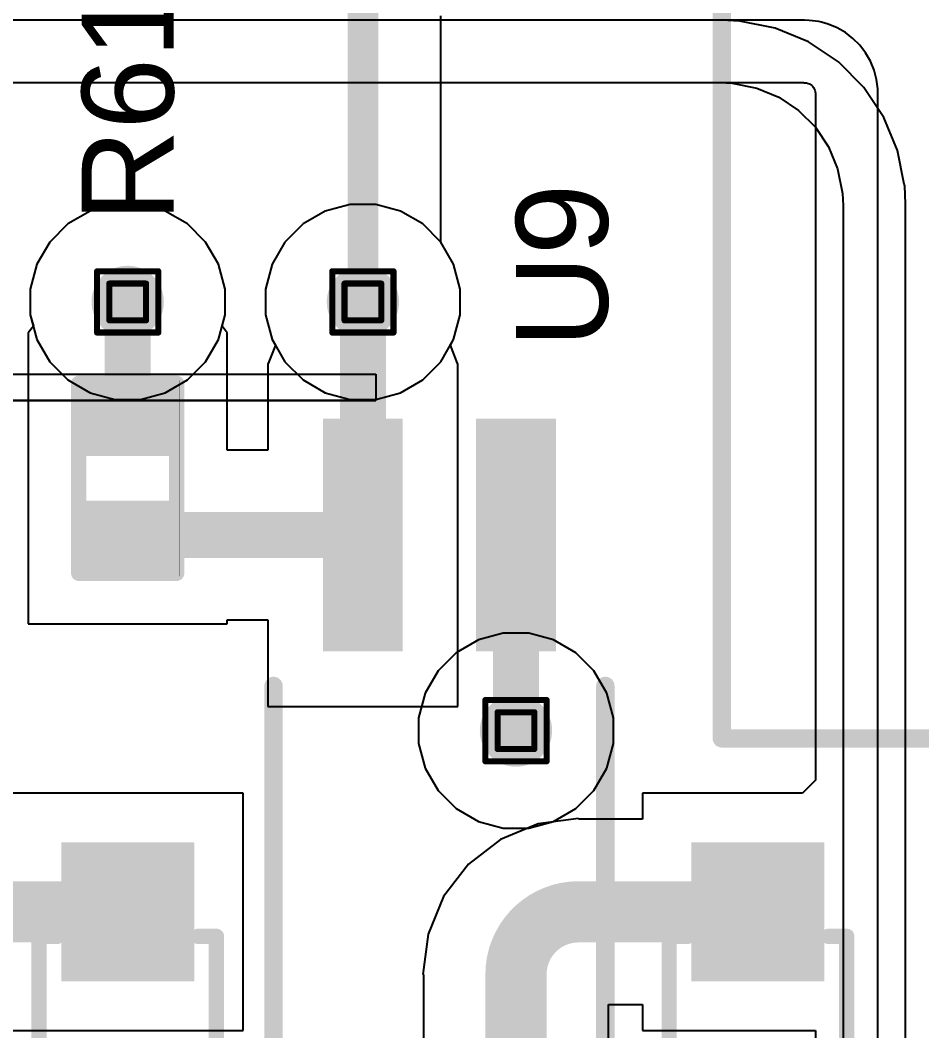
# Model space of a CAD drawing. Header units: inches. Extents: x -5 to 230, y -4 to 159.
# Drawn here: x 63.6 to 71.08, y 10.97 to 19.35 of the extents above; entities that cross this region are included whole.
import ezdxf

# ---------------------------------------------------------------- set-up
doc = ezdxf.new("R2010")
doc.units = ezdxf.units.IN
for name, color, linetype in [('Bottom Layer', 5, 'Continuous'), ('Drill Drawing', 1, 'Continuous'), ('Layer 1', 16, 'Continuous'), ('Layer 2', 76, 'Continuous'), ('Top Layer', 1, 'Continuous'), ('Top Overlay', 2, 'Continuous'), ('Top Paste', 8, 'Continuous'), ('Top Solder', 216, 'Continuous'), ('Via Holes', 16, 'Continuous')]:
    doc.layers.add(name, color=color, linetype=linetype)
doc.styles.add('Arial', font='', dxfattribs={"height": 0.2})
doc.styles.get('Arial').set_extended_font_data('Arial')

# ---------------------------------------------------------------- blocks, each defined once
blk = doc.blocks.new('SOIC_4_175____67')
at = {"layer": 'Top Layer'}
for points in [[(4.137, 0.915), (4.137, 0.355), (2.31, 0.355), (2.31, 0.915)], [(4.137, -0.355), (4.137, -0.915), (2.31, -0.915), (2.31, -0.355)]]:
    blk.add_hatch(color=1, dxfattribs=at).paths.add_polyline_path(points)
at = {"layer": 'Top Paste'}
for points in [[(4.137, 0.915), (4.137, 0.355), (2.31, 0.355), (2.31, 0.915)], [(4.137, -0.355), (4.137, -0.915), (2.31, -0.915), (2.31, -0.355)]]:
    blk.add_hatch(color=8, dxfattribs=at).paths.add_polyline_path(points)
at = {"layer": 'Top Solder'}
for points in [[(4.1878, 0.9658), (4.1878, 0.3042), (2.2592, 0.3042), (2.2592, 0.9658)], [(4.1878, -0.3042), (4.1878, -0.9658), (2.2592, -0.9658), (2.2592, -0.3042)]]:
    blk.add_hatch(color=216, dxfattribs=at).paths.add_polyline_path(points)
at = {"layer": 'Top Overlay'}
for points in [[(-1.9714, 1.3762, 0.1524, 0.1524, 0), (1.9714, 1.3762, 0.1524, 0.1524, 0)], [(-1.9714, -1.3762, 0.1524, 0.1524, 0), (1.9714, -1.3762, 0.1524, 0.1524, 0)]]:
    blk.add_lwpolyline(points, format="xyseb", dxfattribs=at)
for points in [[(1.9333, 1.3762, 0.0762, 0.0762, 1), (2.0095, 1.3762, 0.0762, 0.0762, 1)], [(1.9333, -1.3762, 0.0762, 0.0762, 1), (2.0095, -1.3762, 0.0762, 0.0762, 1)]]:
    blk.add_lwpolyline(points, format="xyseb", close=True, dxfattribs=at)
blk = doc.blocks.new('R___0402_119')
at = {"layer": 'Top Layer'}
for points in [[(-0.6985, -0.3175), (-0.6985, 0.3175), (-0.2413, 0.3175), (-0.2413, -0.3175)], [(0.2413, -0.3175), (0.2413, 0.3175), (0.6985, 0.3175), (0.6985, -0.3175)]]:
    blk.add_hatch(color=1, dxfattribs=at).paths.add_polyline_path(points)
at = {"layer": 'Top Paste'}
for points in [[(-0.6985, -0.3175), (-0.6985, 0.3175), (-0.2413, 0.3175), (-0.2413, -0.3175)], [(0.2413, -0.3175), (0.2413, 0.3175), (0.6985, 0.3175), (0.6985, -0.3175)]]:
    blk.add_hatch(color=8, dxfattribs=at).paths.add_polyline_path(points)
at = {"layer": 'Top Solder'}
for points in [[(-0.7535, -0.3725), (-0.7535, 0.3725), (-0.1863, 0.3725), (-0.1863, -0.3725)], [(0.1863, -0.3725), (0.1863, 0.3725), (0.7535, 0.3725), (0.7535, -0.3725)]]:
    blk.add_hatch(color=216, dxfattribs=at).paths.add_polyline_path(points)
at = {"layer": 'Top Overlay'}
for points in [[(-0.7874, 0.4064, 0.127, 0.127, 0), (-0.7874, -0.4064, 0.127, 0.127, 0)], [(-0.7874, 0.4064, 0.127, 0.127, 0), (0.7874, 0.4064, 0.127, 0.127, 0)], [(0.7874, 0.4064, 0.127, 0.127, 0), (0.7874, -0.4064, 0.127, 0.127, 0)], [(-0.7874, -0.4064, 0.127, 0.127, 0), (0.7874, -0.4064, 0.127, 0.127, 0)], [(-0.8128, -0.4318, 0.00323, 0.00323, 0), (0.8128, -0.4318, 0.00323, 0.00323, 0)]]:
    blk.add_lwpolyline(points, format="xyseb", dxfattribs=at)
for points in [[(-0.8191, 0.4064, 0.0635, 0.0635, 1), (-0.7556, 0.4064, 0.0635, 0.0635, 1)], [(-0.8191, 0.4064, 0.0635, 0.0635, 1), (-0.7556, 0.4064, 0.0635, 0.0635, 1)], [(0.7556, 0.4064, 0.0635, 0.0635, 1), (0.8191, 0.4064, 0.0635, 0.0635, 1)], [(0.7556, 0.4064, 0.0635, 0.0635, 1), (0.8191, 0.4064, 0.0635, 0.0635, 1)], [(-0.8191, -0.4064, 0.0635, 0.0635, 1), (-0.7556, -0.4064, 0.0635, 0.0635, 1)], [(-0.8191, -0.4064, 0.0635, 0.0635, 1), (-0.7556, -0.4064, 0.0635, 0.0635, 1)], [(0.7556, -0.4064, 0.0635, 0.0635, 1), (0.8191, -0.4064, 0.0635, 0.0635, 1)], [(0.7556, -0.4064, 0.0635, 0.0635, 1), (0.8191, -0.4064, 0.0635, 0.0635, 1)], [(-0.8136, -0.4318, 0.00161, 0.00161, 1), (-0.812, -0.4318, 0.00161, 0.00161, 1)], [(0.812, -0.4318, 0.00161, 0.00161, 1), (0.8136, -0.4318, 0.00161, 0.00161, 1)]]:
    blk.add_lwpolyline(points, format="xyseb", close=True, dxfattribs=at)
blk = doc.blocks.new('SOD_123_205')
at = {"layer": 'Top Layer'}
for points in [[(-1.1, 0.45), (-1.1, -0.45), (-2.05, -0.45), (-2.05, 0.45)], [(2.05, 0.45), (2.05, -0.45), (1.1, -0.45), (1.1, 0.45)]]:
    blk.add_hatch(color=1, dxfattribs=at).paths.add_polyline_path(points)
at = {"layer": 'Top Overlay'}
for points in [[(0.9652, 0.508), (2.8194, 0.508), (2.8194, 0.8), (0.9652, 0.8)], [(2.1195, -0.7872), (2.8191, -0.7872), (2.8191, 0.7876), (2.1195, 0.7876)], [(0.9652, -0.8), (2.8194, -0.8), (2.8194, -0.508), (0.9652, -0.508)]]:
    blk.add_hatch(color=2, dxfattribs=at).paths.add_polyline_path(points)
at = {"layer": 'Top Paste'}
for points in [[(-1.1, 0.45), (-1.1, -0.45), (-2.05, -0.45), (-2.05, 0.45)], [(2.05, 0.45), (2.05, -0.45), (1.1, -0.45), (1.1, 0.45)]]:
    blk.add_hatch(color=8, dxfattribs=at).paths.add_polyline_path(points)
at = {"layer": 'Top Solder'}
for points in [[(-0.9984, 0.5516), (-0.9984, -0.5516), (-2.1516, -0.5516), (-2.1516, 0.5516)], [(2.1516, 0.5516), (2.1516, -0.5516), (0.9984, -0.5516), (0.9984, 0.5516)]]:
    blk.add_hatch(color=216, dxfattribs=at).paths.add_polyline_path(points)
at = {"layer": 'Top Overlay'}
for points in [[(0.9652, 0.7366, 0.127, 0.127, 0), (-1.3716, 0.7366, 0.127, 0.127, 0)], [(-1.3716, 0.5842, 0.127, 0.127, 0), (-1.3716, 0.7366, 0.127, 0.127, 0)], [(-1.3716, -0.7366, 0.127, 0.127, 0), (-1.3716, -0.5842, 0.127, 0.127, 0)], [(0.9652, -0.7366, 0.127, 0.127, 0), (-1.3716, -0.7366, 0.127, 0.127, 0)]]:
    blk.add_lwpolyline(points, format="xyseb", dxfattribs=at)
for points in [[(-1.4033, 0.7366, 0.0635, 0.0635, 1), (-1.3398, 0.7366, 0.0635, 0.0635, 1)], [(-1.4033, 0.7366, 0.0635, 0.0635, 1), (-1.3398, 0.7366, 0.0635, 0.0635, 1)], [(0.9335, 0.7366, 0.0635, 0.0635, 1), (0.997, 0.7366, 0.0635, 0.0635, 1)], [(-1.4033, 0.5842, 0.0635, 0.0635, 1), (-1.3398, 0.5842, 0.0635, 0.0635, 1)], [(-1.4033, -0.5842, 0.0635, 0.0635, 1), (-1.3398, -0.5842, 0.0635, 0.0635, 1)], [(-1.4033, -0.7366, 0.0635, 0.0635, 1), (-1.3398, -0.7366, 0.0635, 0.0635, 1)], [(-1.4033, -0.7366, 0.0635, 0.0635, 1), (-1.3398, -0.7366, 0.0635, 0.0635, 1)], [(0.9335, -0.7366, 0.0635, 0.0635, 1), (0.997, -0.7366, 0.0635, 0.0635, 1)]]:
    blk.add_lwpolyline(points, format="xyseb", close=True, dxfattribs=at)
blk = doc.blocks.new('SOD_123_208')
at = {"layer": 'Top Layer'}
for points in [[(-1.1, 0.45), (-1.1, -0.45), (-2.05, -0.45), (-2.05, 0.45)], [(2.05, 0.45), (2.05, -0.45), (1.1, -0.45), (1.1, 0.45)]]:
    blk.add_hatch(color=1, dxfattribs=at).paths.add_polyline_path(points)
at = {"layer": 'Top Overlay'}
for points in [[(0.9652, 0.508), (2.8194, 0.508), (2.8194, 0.8), (0.9652, 0.8)], [(2.1198, -0.7881), (2.8194, -0.7881), (2.8194, 0.7867), (2.1198, 0.7867)], [(0.9652, -0.8), (2.8194, -0.8), (2.8194, -0.508), (0.9652, -0.508)]]:
    blk.add_hatch(color=2, dxfattribs=at).paths.add_polyline_path(points)
at = {"layer": 'Top Paste'}
for points in [[(-1.1, 0.45), (-1.1, -0.45), (-2.05, -0.45), (-2.05, 0.45)], [(2.05, 0.45), (2.05, -0.45), (1.1, -0.45), (1.1, 0.45)]]:
    blk.add_hatch(color=8, dxfattribs=at).paths.add_polyline_path(points)
at = {"layer": 'Top Solder'}
for points in [[(-0.9984, 0.5516), (-0.9984, -0.5516), (-2.1516, -0.5516), (-2.1516, 0.5516)], [(2.1516, 0.5516), (2.1516, -0.5516), (0.9984, -0.5516), (0.9984, 0.5516)]]:
    blk.add_hatch(color=216, dxfattribs=at).paths.add_polyline_path(points)
at = {"layer": 'Top Overlay'}
for points in [[(-1.3716, 0.5842, 0.127, 0.127, 0), (-1.3716, 0.7366, 0.127, 0.127, 0)], [(0.9652, 0.7366, 0.127, 0.127, 0), (-1.3716, 0.7366, 0.127, 0.127, 0)], [(-1.3716, -0.7366, 0.127, 0.127, 0), (-1.3716, -0.5842, 0.127, 0.127, 0)], [(0.9652, -0.7366, 0.127, 0.127, 0), (-1.3716, -0.7366, 0.127, 0.127, 0)]]:
    blk.add_lwpolyline(points, format="xyseb", dxfattribs=at)
for points in [[(-1.4033, 0.7366, 0.0635, 0.0635, 1), (-1.3398, 0.7366, 0.0635, 0.0635, 1)], [(-1.4033, 0.7366, 0.0635, 0.0635, 1), (-1.3398, 0.7366, 0.0635, 0.0635, 1)], [(0.9335, 0.7366, 0.0635, 0.0635, 1), (0.997, 0.7366, 0.0635, 0.0635, 1)], [(-1.4033, 0.5842, 0.0635, 0.0635, 1), (-1.3398, 0.5842, 0.0635, 0.0635, 1)], [(-1.4033, -0.5842, 0.0635, 0.0635, 1), (-1.3398, -0.5842, 0.0635, 0.0635, 1)], [(-1.4033, -0.7366, 0.0635, 0.0635, 1), (-1.3398, -0.7366, 0.0635, 0.0635, 1)], [(-1.4033, -0.7366, 0.0635, 0.0635, 1), (-1.3398, -0.7366, 0.0635, 0.0635, 1)], [(0.9335, -0.7366, 0.0635, 0.0635, 1), (0.997, -0.7366, 0.0635, 0.0635, 1)]]:
    blk.add_lwpolyline(points, format="xyseb", close=True, dxfattribs=at)
blk = doc.blocks.new('UWT1E331MNL1GS_260')
at = {"layer": 'Top Overlay'}
for points in [[(4.1758, -4.2262, 0.1524, 0.1524, 0), (4.1758, -0.7824, 0.1524, 0.1524, 0)], [(4.1758, -4.2262, 0.1524, 0.1524, 0), (-2.4904, -4.2262, 0.1524, 0.1524, 0)]]:
    blk.add_lwpolyline(points, format="xyseb", dxfattribs=at)
blk.add_lwpolyline([(4.1377, -4.2262, 0.0762, 0.0762, 1), (4.2139, -4.2262, 0.0762, 0.0762, 1)], format="xyseb", close=True, dxfattribs=at)
blk.add_lwpolyline([(4.1377, -4.2262, 0.0762, 0.0762, 1), (4.2139, -4.2262, 0.0762, 0.0762, 1)], format="xyseb", close=True, dxfattribs=at)

msp = doc.modelspace()

# ---------------------------------------------------------------- hatches: boundary and pattern name
at = {"layer": 'Bottom Layer'}
h = msp.add_hatch(color=5, dxfattribs=at)
edge = h.paths.add_edge_path()
edge.add_arc((64.4889, 17.018), 0.3, 0, 360)
h = msp.add_hatch(color=5, dxfattribs=at)
edge = h.paths.add_edge_path()
edge.add_arc((66.4402, 17.018), 0.3, 0, 360)
h = msp.add_hatch(color=5, dxfattribs=at)
edge = h.paths.add_edge_path()
edge.add_arc((67.7102, 13.462), 0.3, 0, 360)
at = {"layer": 'Layer 1'}
h = msp.add_hatch(color=16, dxfattribs=at)
edge = h.paths.add_edge_path()
edge.add_arc((64.4889, 17.018), 0.3, 0, 360)
h = msp.add_hatch(color=16, dxfattribs=at)
edge = h.paths.add_edge_path()
edge.add_arc((66.4402, 17.018), 0.3, 0, 360)
h = msp.add_hatch(color=16, dxfattribs=at)
edge = h.paths.add_edge_path()
edge.add_arc((67.7102, 13.462), 0.3, 0, 360)
at = {"layer": 'Layer 2'}
h = msp.add_hatch(color=76, dxfattribs=at)
edge = h.paths.add_edge_path()
edge.add_arc((64.4889, 17.018), 0.3, 0, 360)
h = msp.add_hatch(color=76, dxfattribs=at)
edge = h.paths.add_edge_path()
edge.add_arc((66.4402, 17.018), 0.3, 0, 360)
h = msp.add_hatch(color=76, dxfattribs=at)
edge = h.paths.add_edge_path()
edge.add_arc((67.7102, 13.462), 0.3, 0, 360)
at = {"layer": 'Top Layer'}
h = msp.add_hatch(color=1, dxfattribs=at)
edge = h.paths.add_edge_path()
edge.add_arc((64.4889, 17.018), 0.3, 0, 360)
h = msp.add_hatch(color=1, dxfattribs=at)
edge = h.paths.add_edge_path()
edge.add_arc((66.4402, 17.018), 0.3, 0, 360)
h = msp.add_hatch(color=1, dxfattribs=at)
edge = h.paths.add_edge_path()
edge.add_arc((67.7102, 13.462), 0.3, 0, 360)
at = {"layer": 'Via Holes'}
h = msp.add_hatch(color=7, dxfattribs=at)
edge = h.paths.add_edge_path()
edge.add_arc((64.4889, 17.018), 0.15, 0, 360)
h = msp.add_hatch(color=7, dxfattribs=at)
edge = h.paths.add_edge_path()
edge.add_arc((66.4402, 17.018), 0.15, 0, 360)
h = msp.add_hatch(color=7, dxfattribs=at)
edge = h.paths.add_edge_path()
edge.add_arc((67.7102, 13.462), 0.15, 0, 360)

# ---------------------------------------------------------------- linework, layer by layer
at = {"layer": 'Bottom Layer'}
for p, q in [((67.0876, 17.5126), (67.0876, 19.3918)), ((67.1931, 17.3299), (67.0876, 17.5126)), ((67.2482, 17.1244), (67.1931, 17.3299)), ((67.2482, 16.9116), (67.2482, 17.1244)), ((67.1931, 16.7061), (67.2482, 16.9116)), ((67.0868, 16.5219), (67.1931, 16.7061)), ((66.9363, 16.3714), (67.0868, 16.5219)), ((55.8981, 16.4193), (66.5466, 16.4193)), ((66.5466, 16.4193), (66.5466, 16.2015)), ((66.7521, 16.2651), (66.9363, 16.3714)), ((66.5466, 16.21), (66.7521, 16.2651)), ((66.5466, 16.2015), (55.8981, 16.2016)), ((55.8981, 16.2016), (66.5466, 16.2015)), ((66.5466, 16.2015), (66.5466, 16.21))]:
    msp.add_line(p, q, dxfattribs=at)
msp.add_lwpolyline([(66.4402, 40.9348, 0.254, 0.254, 0), (66.4402, 17.018, 0.254, 0.254, 0)], format="xyseb", dxfattribs=at)
msp.add_lwpolyline([(66.3767, 17.018, 0.127, 0.127, 1), (66.5037, 17.018, 0.127, 0.127, 1)], format="xyseb", close=True, dxfattribs=at)
at = {"layer": 'Drill Drawing'}
for points in [[(64.2349, 17.272, 0.0508, 0.0508, 0), (64.7429, 17.272, 0.0508, 0.0508, 0)], [(64.2349, 16.764, 0.0508, 0.0508, 0), (64.2349, 17.272, 0.0508, 0.0508, 0)], [(64.7429, 16.764, 0.0508, 0.0508, 0), (64.7429, 17.272, 0.0508, 0.0508, 0)], [(66.1862, 17.272, 0.0508, 0.0508, 0), (66.6942, 17.272, 0.0508, 0.0508, 0)], [(66.1862, 16.764, 0.0508, 0.0508, 0), (66.1862, 17.272, 0.0508, 0.0508, 0)], [(66.6942, 16.764, 0.0508, 0.0508, 0), (66.6942, 17.272, 0.0508, 0.0508, 0)], [(64.3365, 17.1704, 0.0508, 0.0508, 0), (64.6413, 17.1704, 0.0508, 0.0508, 0)], [(64.3365, 16.8656, 0.0508, 0.0508, 0), (64.3365, 17.1704, 0.0508, 0.0508, 0)], [(64.6413, 16.8656, 0.0508, 0.0508, 0), (64.6413, 17.1704, 0.0508, 0.0508, 0)], [(66.2878, 17.1704, 0.0508, 0.0508, 0), (66.5926, 17.1704, 0.0508, 0.0508, 0)], [(66.2878, 16.8656, 0.0508, 0.0508, 0), (66.2878, 17.1704, 0.0508, 0.0508, 0)], [(66.5926, 16.8656, 0.0508, 0.0508, 0), (66.5926, 17.1704, 0.0508, 0.0508, 0)], [(64.3365, 16.8656, 0.0508, 0.0508, 0), (64.6413, 16.8656, 0.0508, 0.0508, 0)], [(66.2878, 16.8656, 0.0508, 0.0508, 0), (66.5926, 16.8656, 0.0508, 0.0508, 0)], [(64.2349, 16.764, 0.0508, 0.0508, 0), (64.7429, 16.764, 0.0508, 0.0508, 0)], [(66.1862, 16.764, 0.0508, 0.0508, 0), (66.6942, 16.764, 0.0508, 0.0508, 0)], [(67.4562, 13.716, 0.0508, 0.0508, 0), (67.9642, 13.716, 0.0508, 0.0508, 0)], [(67.4562, 13.208, 0.0508, 0.0508, 0), (67.4562, 13.716, 0.0508, 0.0508, 0)], [(67.9642, 13.208, 0.0508, 0.0508, 0), (67.9642, 13.716, 0.0508, 0.0508, 0)], [(67.5578, 13.6144, 0.0508, 0.0508, 0), (67.8626, 13.6144, 0.0508, 0.0508, 0)], [(67.5578, 13.3096, 0.0508, 0.0508, 0), (67.5578, 13.6144, 0.0508, 0.0508, 0)], [(67.8626, 13.3096, 0.0508, 0.0508, 0), (67.8626, 13.6144, 0.0508, 0.0508, 0)], [(67.5578, 13.3096, 0.0508, 0.0508, 0), (67.8626, 13.3096, 0.0508, 0.0508, 0)], [(67.4562, 13.208, 0.0508, 0.0508, 0), (67.9642, 13.208, 0.0508, 0.0508, 0)]]:
    msp.add_lwpolyline(points, format="xyseb", dxfattribs=at)
for points in [[(64.2222, 17.272, 0.0254, 0.0254, 1), (64.2476, 17.272, 0.0254, 0.0254, 1)], [(64.2222, 17.272, 0.0254, 0.0254, 1), (64.2476, 17.272, 0.0254, 0.0254, 1)], [(64.7302, 17.272, 0.0254, 0.0254, 1), (64.7556, 17.272, 0.0254, 0.0254, 1)], [(64.7302, 17.272, 0.0254, 0.0254, 1), (64.7556, 17.272, 0.0254, 0.0254, 1)], [(66.1735, 17.272, 0.0254, 0.0254, 1), (66.1989, 17.272, 0.0254, 0.0254, 1)], [(66.1735, 17.272, 0.0254, 0.0254, 1), (66.1989, 17.272, 0.0254, 0.0254, 1)], [(66.6815, 17.272, 0.0254, 0.0254, 1), (66.7069, 17.272, 0.0254, 0.0254, 1)], [(66.6815, 17.272, 0.0254, 0.0254, 1), (66.7069, 17.272, 0.0254, 0.0254, 1)], [(64.3238, 17.1704, 0.0254, 0.0254, 1), (64.3492, 17.1704, 0.0254, 0.0254, 1)], [(64.3238, 17.1704, 0.0254, 0.0254, 1), (64.3492, 17.1704, 0.0254, 0.0254, 1)], [(64.6286, 17.1704, 0.0254, 0.0254, 1), (64.654, 17.1704, 0.0254, 0.0254, 1)], [(64.6286, 17.1704, 0.0254, 0.0254, 1), (64.654, 17.1704, 0.0254, 0.0254, 1)], [(66.2751, 17.1704, 0.0254, 0.0254, 1), (66.3005, 17.1704, 0.0254, 0.0254, 1)], [(66.2751, 17.1704, 0.0254, 0.0254, 1), (66.3005, 17.1704, 0.0254, 0.0254, 1)], [(66.5799, 17.1704, 0.0254, 0.0254, 1), (66.6053, 17.1704, 0.0254, 0.0254, 1)], [(66.5799, 17.1704, 0.0254, 0.0254, 1), (66.6053, 17.1704, 0.0254, 0.0254, 1)], [(64.3238, 16.8656, 0.0254, 0.0254, 1), (64.3492, 16.8656, 0.0254, 0.0254, 1)], [(64.3238, 16.8656, 0.0254, 0.0254, 1), (64.3492, 16.8656, 0.0254, 0.0254, 1)], [(64.6286, 16.8656, 0.0254, 0.0254, 1), (64.654, 16.8656, 0.0254, 0.0254, 1)], [(64.6286, 16.8656, 0.0254, 0.0254, 1), (64.654, 16.8656, 0.0254, 0.0254, 1)], [(66.2751, 16.8656, 0.0254, 0.0254, 1), (66.3005, 16.8656, 0.0254, 0.0254, 1)], [(66.2751, 16.8656, 0.0254, 0.0254, 1), (66.3005, 16.8656, 0.0254, 0.0254, 1)], [(66.5799, 16.8656, 0.0254, 0.0254, 1), (66.6053, 16.8656, 0.0254, 0.0254, 1)], [(66.5799, 16.8656, 0.0254, 0.0254, 1), (66.6053, 16.8656, 0.0254, 0.0254, 1)], [(64.2222, 16.764, 0.0254, 0.0254, 1), (64.2476, 16.764, 0.0254, 0.0254, 1)], [(64.2222, 16.764, 0.0254, 0.0254, 1), (64.2476, 16.764, 0.0254, 0.0254, 1)], [(64.7302, 16.764, 0.0254, 0.0254, 1), (64.7556, 16.764, 0.0254, 0.0254, 1)], [(64.7302, 16.764, 0.0254, 0.0254, 1), (64.7556, 16.764, 0.0254, 0.0254, 1)], [(66.1735, 16.764, 0.0254, 0.0254, 1), (66.1989, 16.764, 0.0254, 0.0254, 1)], [(66.1735, 16.764, 0.0254, 0.0254, 1), (66.1989, 16.764, 0.0254, 0.0254, 1)], [(66.6815, 16.764, 0.0254, 0.0254, 1), (66.7069, 16.764, 0.0254, 0.0254, 1)], [(66.6815, 16.764, 0.0254, 0.0254, 1), (66.7069, 16.764, 0.0254, 0.0254, 1)], [(67.4435, 13.716, 0.0254, 0.0254, 1), (67.4689, 13.716, 0.0254, 0.0254, 1)], [(67.4435, 13.716, 0.0254, 0.0254, 1), (67.4689, 13.716, 0.0254, 0.0254, 1)], [(67.9515, 13.716, 0.0254, 0.0254, 1), (67.9769, 13.716, 0.0254, 0.0254, 1)], [(67.9515, 13.716, 0.0254, 0.0254, 1), (67.9769, 13.716, 0.0254, 0.0254, 1)], [(67.5451, 13.6144, 0.0254, 0.0254, 1), (67.5705, 13.6144, 0.0254, 0.0254, 1)], [(67.5451, 13.6144, 0.0254, 0.0254, 1), (67.5705, 13.6144, 0.0254, 0.0254, 1)], [(67.8499, 13.6144, 0.0254, 0.0254, 1), (67.8753, 13.6144, 0.0254, 0.0254, 1)], [(67.8499, 13.6144, 0.0254, 0.0254, 1), (67.8753, 13.6144, 0.0254, 0.0254, 1)], [(67.5451, 13.3096, 0.0254, 0.0254, 1), (67.5705, 13.3096, 0.0254, 0.0254, 1)], [(67.5451, 13.3096, 0.0254, 0.0254, 1), (67.5705, 13.3096, 0.0254, 0.0254, 1)], [(67.8499, 13.3096, 0.0254, 0.0254, 1), (67.8753, 13.3096, 0.0254, 0.0254, 1)], [(67.8499, 13.3096, 0.0254, 0.0254, 1), (67.8753, 13.3096, 0.0254, 0.0254, 1)], [(67.4435, 13.208, 0.0254, 0.0254, 1), (67.4689, 13.208, 0.0254, 0.0254, 1)], [(67.4435, 13.208, 0.0254, 0.0254, 1), (67.4689, 13.208, 0.0254, 0.0254, 1)], [(67.9515, 13.208, 0.0254, 0.0254, 1), (67.9769, 13.208, 0.0254, 0.0254, 1)], [(67.9515, 13.208, 0.0254, 0.0254, 1), (67.9769, 13.208, 0.0254, 0.0254, 1)]]:
    msp.add_lwpolyline(points, format="xyseb", close=True, dxfattribs=at)
at = {"layer": 'Layer 1'}
for p, q in [((69.4179, 19.3548), (46.9392, 19.3548)), ((69.5673, 19.3474), (69.4179, 19.3548)), ((69.8604, 19.2892), (69.5673, 19.3474)), ((70.1365, 19.1748), (69.8604, 19.2892)), ((70.3849, 19.0088), (70.1365, 19.1748)), ((70.5962, 18.7975), (70.3849, 19.0088)), ((46.9392, 18.8368), (69.4052, 18.8368)), ((69.4052, 18.8368), (69.5038, 18.832)), ((69.5038, 18.832), (69.7094, 18.7911)), ((69.7094, 18.7911), (69.8912, 18.7158)), ((70.7622, 18.5491), (70.5962, 18.7975)), ((69.8912, 18.7158), (70.0548, 18.6065)), ((70.0548, 18.6065), (70.1939, 18.4674)), ((70.8766, 18.273), (70.7622, 18.5491)), ((70.1939, 18.4674), (70.3032, 18.3038)), ((70.3032, 18.3038), (70.3785, 18.1219)), ((70.932, 17.9945), (70.8766, 18.273)), ((70.3785, 18.1219), (70.4194, 17.9164)), ((70.9349, 17.9799), (70.932, 17.9945)), ((70.9422, 17.8307), (70.9349, 17.9799)), ((70.4194, 17.9164), (70.4242, 17.8178)), ((64.3825, 17.826), (64.177, 17.7709)), ((64.5953, 17.826), (64.3825, 17.826)), ((64.8008, 17.7709), (64.5953, 17.826)), ((66.3338, 17.826), (66.1283, 17.7709)), ((66.5466, 17.826), (66.3338, 17.826)), ((66.7521, 17.7709), (66.5466, 17.826)), ((70.4242, 17.8178), (70.4242, 9.6945)), ((70.9422, 17.8305), (70.9422, 17.8307)), ((70.9422, 9.6818), (70.9422, 17.8305)), ((70.9422, 17.8305), (70.9422, 17.8305)), ((70.9422, 17.8305), (70.9422, 17.8305)), ((64.177, 17.7709), (63.9928, 17.6646)), ((64.985, 17.6646), (64.8008, 17.7709)), ((66.1283, 17.7709), (65.9441, 17.6646)), ((66.9363, 17.6646), (66.7521, 17.7709)), ((63.9928, 17.6646), (63.8423, 17.5141)), ((65.1354, 17.5141), (64.985, 17.6646)), ((65.9441, 17.6646), (65.7936, 17.5141)), ((67.0868, 17.5141), (66.9363, 17.6646)), ((63.8423, 17.5141), (63.736, 17.3299)), ((65.2418, 17.3299), (65.1354, 17.5141)), ((65.7936, 17.5141), (65.6873, 17.3299)), ((67.1931, 17.3299), (67.0868, 17.5141)), ((63.736, 17.3299), (63.6809, 17.1244)), ((65.2969, 17.1244), (65.2418, 17.3299)), ((65.6873, 17.3299), (65.6322, 17.1244)), ((67.2482, 17.1244), (67.1931, 17.3299)), ((63.6809, 17.1244), (63.6809, 16.9116)), ((65.2969, 16.9116), (65.2969, 17.1244)), ((65.6322, 17.1244), (65.6322, 16.9116)), ((67.2482, 16.9116), (67.2482, 17.1244)), ((63.6809, 16.9116), (63.736, 16.7061)), ((65.2418, 16.7061), (65.2969, 16.9116)), ((65.6322, 16.9116), (65.6873, 16.7061)), ((67.1931, 16.7061), (67.2482, 16.9116)), ((63.736, 16.7061), (63.8423, 16.5219)), ((65.1354, 16.5219), (65.2418, 16.7061)), ((65.6873, 16.7061), (65.7936, 16.5219)), ((67.0868, 16.5219), (67.1931, 16.7061)), ((63.8423, 16.5219), (63.9928, 16.3714)), ((64.985, 16.3714), (65.1354, 16.5219)), ((65.7936, 16.5219), (65.9441, 16.3714)), ((66.9363, 16.3714), (67.0868, 16.5219)), ((63.9928, 16.3714), (64.177, 16.2651)), ((64.8008, 16.2651), (64.985, 16.3714)), ((65.9441, 16.3714), (66.1283, 16.2651)), ((66.7521, 16.2651), (66.9363, 16.3714)), ((64.177, 16.2651), (64.3825, 16.21)), ((64.5953, 16.21), (64.8008, 16.2651)), ((66.1283, 16.2651), (66.3338, 16.21)), ((66.5466, 16.21), (66.7521, 16.2651)), ((64.3825, 16.21), (64.5953, 16.21)), ((66.3338, 16.21), (66.5466, 16.21))]:
    msp.add_line(p, q, dxfattribs=at)
at = {"layer": 'Layer 2'}
for p, q in [((66.3338, 17.826), (66.1283, 17.7709)), ((66.5466, 17.826), (66.3338, 17.826)), ((66.7521, 17.7709), (66.5466, 17.826)), ((66.1283, 17.7709), (65.9441, 17.6646)), ((66.9363, 17.6646), (66.7521, 17.7709)), ((65.9441, 17.6646), (65.7936, 17.5141)), ((67.0868, 17.5141), (66.9363, 17.6646)), ((65.7936, 17.5141), (65.6873, 17.3299)), ((67.1931, 17.3299), (67.0868, 17.5141)), ((65.6873, 17.3299), (65.6322, 17.1244)), ((67.2482, 17.1244), (67.1931, 17.3299)), ((65.6322, 17.1244), (65.6322, 16.9116)), ((67.2482, 16.9116), (67.2482, 17.1244)), ((65.6322, 16.9116), (65.6873, 16.7061)), ((67.1931, 16.7061), (67.2482, 16.9116)), ((65.6873, 16.7061), (65.7936, 16.5219)), ((67.0868, 16.5219), (67.1931, 16.7061)), ((65.7936, 16.5219), (65.9441, 16.3714)), ((66.9363, 16.3714), (67.0868, 16.5219)), ((65.9441, 16.3714), (66.1283, 16.2651)), ((66.7521, 16.2651), (66.9363, 16.3714)), ((66.1283, 16.2651), (66.3338, 16.21)), ((66.5466, 16.21), (66.7521, 16.2651)), ((66.3338, 16.21), (66.5466, 16.21)), ((67.6038, 14.27), (67.3983, 14.2149)), ((67.8166, 14.27), (67.6038, 14.27)), ((68.0221, 14.2149), (67.8166, 14.27)), ((67.3983, 14.2149), (67.2141, 14.1086)), ((68.2063, 14.1086), (68.0221, 14.2149)), ((67.2141, 14.1086), (67.0636, 13.9581)), ((68.3568, 13.9581), (68.2063, 14.1086)), ((67.0636, 13.9581), (66.9573, 13.7739)), ((68.4631, 13.7739), (68.3568, 13.9581)), ((66.9573, 13.7739), (66.9022, 13.5684)), ((68.5182, 13.5684), (68.4631, 13.7739)), ((66.9022, 13.5684), (66.9022, 13.3556)), ((68.5182, 13.3556), (68.5182, 13.5684)), ((66.9022, 13.3556), (66.9573, 13.1501)), ((68.4631, 13.1501), (68.5182, 13.3556)), ((66.9573, 13.1501), (67.0636, 12.9659)), ((68.3568, 12.9659), (68.4631, 13.1501)), ((67.0636, 12.9659), (67.2141, 12.8154)), ((68.2063, 12.8154), (68.3568, 12.9659)), ((67.2141, 12.8154), (67.3983, 12.7091)), ((68.0221, 12.7091), (68.2063, 12.8154)), ((67.3983, 12.7091), (67.6038, 12.654)), ((67.8166, 12.654), (68.0221, 12.7091)), ((67.6038, 12.654), (67.8166, 12.654))]:
    msp.add_line(p, q, dxfattribs=at)
at = {"layer": 'Top Layer'}
for p, q in [((70.104, 19.3548), (58.819, 19.3548)), ((70.1439, 19.3535), (70.104, 19.3548)), ((70.104, 19.3548), (70.104, 19.3548)), ((70.104, 19.3548), (70.104, 19.3548)), ((70.104, 19.3548), (70.104, 19.3548)), ((70.2228, 19.3431), (70.1439, 19.3535)), ((70.2229, 19.3431), (70.2228, 19.3431)), ((70.2439, 19.3375), (70.2229, 19.3431)), ((70.2999, 19.3224), (70.2439, 19.3375)), ((70.3736, 19.2919), (70.2999, 19.3224)), ((70.4427, 19.2521), (70.3736, 19.2919)), ((70.5059, 19.2035), (70.4427, 19.2521)), ((70.5623, 19.1471), (70.5059, 19.2035)), ((70.6109, 19.0839), (70.5623, 19.1471)), ((70.6507, 19.0148), (70.6109, 19.0839)), ((70.6812, 18.9411), (70.6507, 19.0148)), ((70.7019, 18.8641), (70.6812, 18.9411)), ((70.7123, 18.785), (70.7019, 18.8641)), ((58.819, 18.8368), (70.0954, 18.8368)), ((70.0954, 18.8368), (70.1015, 18.8366)), ((70.1015, 18.8366), (70.1217, 18.834)), ((70.1217, 18.834), (70.1331, 18.8309)), ((70.1331, 18.8309), (70.1441, 18.8264)), ((70.1441, 18.8264), (70.1543, 18.8205)), ((70.1543, 18.8205), (70.1637, 18.8133)), ((70.1637, 18.8133), (70.172, 18.8049)), ((70.172, 18.8049), (70.1793, 18.7955)), ((70.1793, 18.7955), (70.1852, 18.7853)), ((70.1852, 18.7853), (70.1897, 18.7744)), ((70.7135, 18.7452), (70.7123, 18.785)), ((70.1897, 18.7744), (70.1928, 18.7629)), ((70.1928, 18.7629), (70.1954, 18.7428)), ((70.1954, 18.7428), (70.1956, 18.7368)), ((70.1956, 18.7368), (70.1956, 13.0498)), ((70.7136, 9.55), (70.7135, 18.7452)), ((64.3825, 17.826), (64.177, 17.7709)), ((64.5953, 17.826), (64.3825, 17.826)), ((64.8008, 17.7709), (64.5953, 17.826)), ((66.3338, 17.826), (66.1283, 17.7709)), ((66.5466, 17.826), (66.3338, 17.826)), ((66.7521, 17.7709), (66.5466, 17.826)), ((64.177, 17.7709), (63.9928, 17.6646)), ((64.985, 17.6646), (64.8008, 17.7709)), ((66.1283, 17.7709), (65.9441, 17.6646)), ((66.9363, 17.6646), (66.7521, 17.7709)), ((63.9928, 17.6646), (63.8423, 17.5141)), ((65.1354, 17.5141), (64.985, 17.6646)), ((65.9441, 17.6646), (65.7936, 17.5141)), ((67.0868, 17.5141), (66.9363, 17.6646)), ((63.8423, 17.5141), (63.736, 17.3299)), ((65.2418, 17.3299), (65.1354, 17.5141)), ((65.7936, 17.5141), (65.6873, 17.3299)), ((67.1931, 17.3299), (67.0868, 17.5141)), ((63.736, 17.3299), (63.6809, 17.1244)), ((65.2969, 17.1244), (65.2418, 17.3299)), ((65.6873, 17.3299), (65.6322, 17.1244)), ((67.2482, 17.1244), (67.1931, 17.3299)), ((63.6809, 17.1244), (63.6809, 16.9116)), ((65.2969, 16.9116), (65.2969, 17.1244)), ((65.6322, 17.1244), (65.6322, 16.9116)), ((67.2482, 16.9116), (67.2482, 17.1244)), ((63.6809, 16.9116), (63.7062, 16.8171)), ((65.2716, 16.8171), (65.2969, 16.9116)), ((65.6322, 16.9116), (65.6873, 16.7061)), ((67.1931, 16.7061), (67.2482, 16.9116)), ((63.7062, 16.8171), (63.6634, 16.7613)), ((65.3144, 16.7613), (65.2716, 16.8171)), ((63.6634, 16.7613), (63.6634, 16.7613)), ((63.6634, 16.7613), (63.6634, 15.2881)), ((65.3144, 15.7895), (65.3144, 16.7613)), ((65.3144, 16.7613), (65.3144, 16.7613)), ((65.6873, 16.7061), (65.7146, 16.6588)), ((67.1658, 16.6588), (67.1931, 16.7061)), ((65.7146, 16.6588), (65.6554, 16.5064)), ((67.225, 16.5064), (67.1658, 16.6588)), ((65.6554, 16.5064), (65.6522, 16.5064)), ((65.6522, 16.5064), (65.6522, 15.7895)), ((67.2282, 16.5064), (67.225, 16.5064)), ((67.2282, 13.6634), (67.2282, 16.5064)), ((65.6522, 15.7895), (65.3144, 15.7895)), ((63.6634, 15.2881), (63.6634, 14.3483)), ((63.6634, 14.3483), (65.3144, 14.3483)), ((65.3144, 14.3483), (65.3144, 14.3804)), ((65.3144, 14.3804), (65.6522, 14.3804)), ((65.6522, 14.3804), (65.6522, 13.6634)), ((65.6522, 13.6634), (67.2282, 13.6634)), ((70.1956, 13.0498), (70.0879, 12.942)), ((65.4469, 12.942), (63.5309, 12.942)), ((65.4469, 10.976), (65.4469, 12.942)), ((70.0879, 12.942), (68.7597, 12.942)), ((68.7597, 12.942), (68.7597, 12.7276)), ((67.8946, 12.6881), (67.583, 12.559)), ((68.2289, 12.7321), (67.8946, 12.6881)), ((68.2289, 12.7276), (68.2289, 12.7321)), ((68.7597, 12.7276), (68.2289, 12.7276)), ((67.583, 12.559), (67.3155, 12.3537)), ((67.3155, 12.3537), (67.1102, 12.0862)), ((67.1102, 12.0862), (66.9812, 11.7746)), ((66.9812, 11.7746), (66.9372, 11.4403)), ((66.9372, 11.4403), (66.9416, 11.4403)), ((66.9416, 11.4403), (66.9416, 10.0595)), ((68.4788, 10.0595), (68.4788, 11.1905)), ((68.4788, 11.1905), (68.7597, 11.1905)), ((68.7597, 11.1905), (68.7597, 10.976)), ((63.5309, 10.976), (65.4469, 10.976)), ((68.7597, 10.976), (70.1956, 10.976)), ((70.1956, 10.976), (70.1956, 9.8998))]:
    msp.add_line(p, q, dxfattribs=at)
for points in [[(64.4889, 16.0247, 0.381, 0.381, 0), (64.4889, 17.018, 0.381, 0.381, 0)], [(66.4402, 15.0849, 0.381, 0.381, 0), (66.4402, 17.018, 0.381, 0.381, 0)], [(64.4889, 15.0849, 0.381, 0.381, 0), (66.4021, 15.0849, 0.381, 0.381, 0)], [(67.7102, 13.462, 0.381, 0.381, 0), (67.7102, 15.0849, 0.381, 0.381, 0)], [(63.1589, 11.959, 0.508, 0.508, 0), (64.4889, 11.959, 0.508, 0.508, 0)], [(67.7102, 11.4403, 0.508, 0.508, -0.414214), (68.2289, 11.959, 0.508, 0.508, 0)], [(68.2289, 11.959, 0.508, 0.508, 0), (69.7177, 11.959, 0.508, 0.508, 0)], [(67.7102, 8.638, 0.508, 0.508, 0), (67.7102, 11.4403, 0.508, 0.508, 0)]]:
    msp.add_lwpolyline(points, format="xyseb", dxfattribs=at)
for points in [[(64.3936, 17.018, 0.1905, 0.1905, 1), (64.5841, 17.018, 0.1905, 0.1905, 1)], [(66.345, 17.018, 0.1905, 0.1905, 1), (66.5355, 17.018, 0.1905, 0.1905, 1)], [(64.3936, 16.0247, 0.1905, 0.1905, 1), (64.5841, 16.0247, 0.1905, 0.1905, 1)], [(64.3936, 15.0849, 0.1905, 0.1905, 1), (64.5841, 15.0849, 0.1905, 0.1905, 1)], [(66.3069, 15.0849, 0.1905, 0.1905, 1), (66.4974, 15.0849, 0.1905, 0.1905, 1)], [(66.345, 15.0849, 0.1905, 0.1905, 1), (66.5355, 15.0849, 0.1905, 0.1905, 1)], [(67.615, 15.0849, 0.1905, 0.1905, 1), (67.8055, 15.0849, 0.1905, 0.1905, 1)], [(67.615, 13.462, 0.1905, 0.1905, 1), (67.8055, 13.462, 0.1905, 0.1905, 1)], [(64.3619, 11.959, 0.254, 0.254, 1), (64.6159, 11.959, 0.254, 0.254, 1)], [(68.1019, 11.959, 0.254, 0.254, 1), (68.3559, 11.959, 0.254, 0.254, 1)], [(68.1019, 11.959, 0.254, 0.254, 1), (68.3559, 11.959, 0.254, 0.254, 1)], [(69.5907, 11.959, 0.254, 0.254, 1), (69.8447, 11.959, 0.254, 0.254, 1)], [(67.5832, 11.4403, 0.254, 0.254, 1), (67.8372, 11.4403, 0.254, 0.254, 1)], [(67.5832, 11.4403, 0.254, 0.254, 1), (67.8372, 11.4403, 0.254, 0.254, 1)]]:
    msp.add_lwpolyline(points, format="xyseb", close=True, dxfattribs=at)

# ---------------------------------------------------------------- block references
for name, p, rotation in [('UWT1E331MNL1GS_260', (73.6442, 17.5736), 270), ('R___0402_119', (64.4889, 15.5548), 90), ('SOIC_4_175____67', (67.0752, 11.8614), 90), ('SOD_123_205', (64.4889, 10.384), 270), ('SOD_123_208', (69.7177, 10.384), 270)]:
    msp.add_blockref(name, p, dxfattribs=dict(rotation=rotation))

# ---------------------------------------------------------------- texts
at = {"layer": 'Top Overlay', "style": 'Arial'}
for s, p in [('R61', (64.8698, 17.6794)), ('U9', (68.4719, 16.6377))]:
    msp.add_text(s, height=0.762, rotation=90, dxfattribs=at).set_placement(p)

doc.saveas('drawing.dxf')
